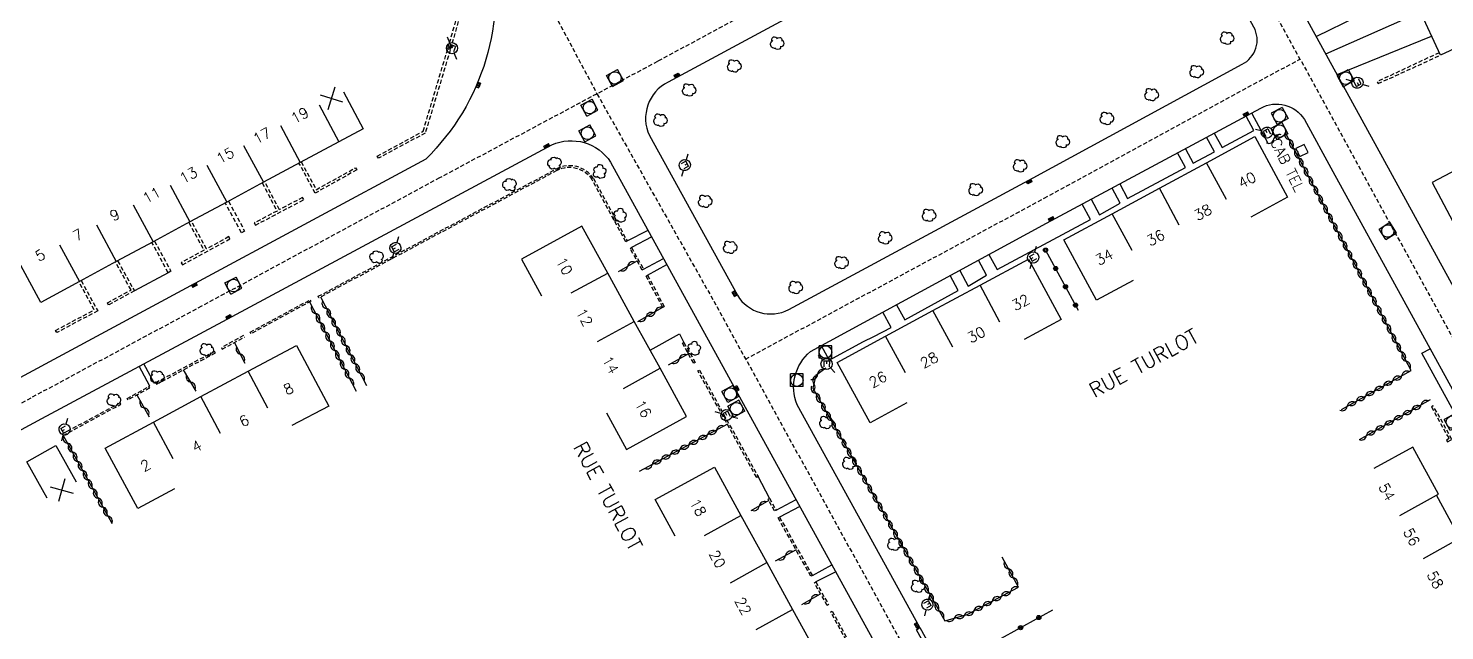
# Model space of a CAD drawing. Header units: millimetres. Extents: x 151000 to 152000, y 127000 to 128000.
# Drawn here: x 151141.9 to 151311.3, y 127366.7 to 127438.8 of the extents above; entities that cross this region are included whole.
import ezdxf
from ezdxf.enums import TextEntityAlignment as Align

# ---------------------------------------------------------------- set-up
doc = ezdxf.new("R2010")
doc.units = ezdxf.units.MM
doc.linetypes.add('DASHED', pattern=[0.75, 0.5, -0.25])
doc.layers.get('0').update_dxf_attribs({"linetype": 'CONTINUOUS'})
for name, color, linetype in [('W0001', 6, 'DASHED'), ('W0008', 7, 'CONTINUOUS'), ('W0100', 7, 'CONTINUOUS'), ('W0112', 1, 'DASHED'), ('W0300', 7, 'CONTINUOUS'), ('W0310', 3, 'CONTINUOUS'), ('W0322', 7, 'CONTINUOUS'), ('W0334', 7, 'CONTINUOUS'), ('W0400', 7, 'CONTINUOUS'), ('W0420', 7, 'CONTINUOUS'), ('W0471', 7, 'CONTINUOUS'), ('W0984', 7, 'CONTINUOUS'), ('W0989', 7, 'CONTINUOUS'), ('W0991', 7, 'CONTINUOUS'), ('W1102', 7, 'CONTINUOUS')]:
    doc.layers.add(name, color=color, linetype=linetype)
doc.styles.get("Standard").update_dxf_attribs({"font": 'romans.shx', "width": 0.85})

# ---------------------------------------------------------------- blocks, each defined once
blk = doc.blocks.new('t991o')
at = {"color": 0, "linetype": 'Continuous'}
for p, q in [((-1, 1), (1, -1)), ((-1, -1), (1, 1))]:
    blk.add_line(p, q, dxfattribs=at)
blk = doc.blocks.new('t310o')
at = {"color": 0, "linetype": 'Continuous'}
for centre, start, end in [((-0.5, 0.38), 216.8699, 323.1304), ((0.5, -0.37), 36.8699, 143.1303)]:
    blk.add_arc(centre, 0.625, start, end, dxfattribs=at)
blk = doc.blocks.new('t322o')
at = {"color": 0, "linetype": 'Continuous'}
for radius in [0.25, 0.15]:
    blk.add_circle((0, 0), radius, dxfattribs=at)
blk = doc.blocks.new('T420')
for p, q in [((0.75, 0.75), (-0.75, 0.75)), ((-0.75, 0.75), (-0.75, -0.75)), ((0.75, 0.75), (0.75, -0.75)), ((0.75, -0.75), (-0.75, -0.75))]:
    blk.add_line(p, q)
blk.add_ellipse((0, 0), major_axis=(-0.53, 0.53), ratio=1, start_param=3.926991, end_param=10.210176)
blk = doc.blocks.new('T471')
for p, q in [((-0.333334, 0.333334), (-0.333334, -0.333334)), ((-0.333334, 0.333334), (0.333334, 0.333334)), ((-0.333334, 0), (0, 0)), ((0.500001, 0.500001), (1.000002, 1.000002)), ((-0.500001, -0.500001), (-1.000002, -1.000002)), ((-0.333334, -0.333334), (0.333334, -0.333334))]:
    blk.add_line(p, q)
blk.add_ellipse((0, 0), major_axis=(0.471405, 0.471405), ratio=1, start_param=5.4977871438, end_param=11.780972451)
blk = doc.blocks.new('T400')
for p, q in [((-0.15, 0.3), (0.15, 0.3)), ((-0.15, -0.25), (-0.15, 0.3)), ((-0.15, 0.15), (0.15, 0.15)), ((-0.15, 0), (0.15, 0)), ((0.15, 0.3), (0.15, -0.25)), ((-0.15, -0.15), (0.15, -0.15)), ((-0.15, -0.25), (-0.15, -0.3)), ((-0.15, -0.3), (0.15, -0.3)), ((0.15, -0.3), (0.15, -0.25))]:
    blk.add_line(p, q)
blk = doc.blocks.new('T300')
for p, q in [((-0.8, 0.51), (-0.86, 0.34)), ((-0.86, 0.34), (-0.86, 0.17)), ((-0.86, 0.17), (-0.74, 0.06)), ((-0.69, 0.63), (-0.8, 0.51)), ((-0.8, -0.06), (-0.74, 0.06)), ((-0.74, 0.06), (-0.69, 0.11)), ((-0.57, 0.69), (-0.69, 0.63)), ((-0.46, 0.69), (-0.57, 0.69)), ((-0.29, 0.63), (-0.46, 0.69)), ((-0.29, 0.63), (-0.17, 0.74)), ((-0.23, 0.57), (-0.29, 0.63)), ((-0.17, 0.74), (-0.06, 0.8)), ((-0.06, 0.8), (0.06, 0.8)), ((0.06, 0.8), (0.23, 0.74)), ((0.23, 0.74), (0.34, 0.63)), ((0.34, 0.63), (0.4, 0.51)), ((0.46, 0.46), (0.34, 0.46)), ((0.4, 0.51), (0.4, 0.46)), ((0.57, 0.4), (0.46, 0.46)), ((0.57, 0.4), (0.69, 0.29)), ((0.69, 0.29), (0.74, 0.17)), ((0.74, 0.06), (0.69, -0.17)), ((0.74, 0.17), (0.74, 0.06)), ((-0.8, -0.17), (-0.8, -0.06)), ((-0.8, -0.23), (-0.8, -0.17)), ((-0.74, -0.34), (-0.8, -0.23)), ((-0.69, -0.4), (-0.74, -0.34)), ((-0.51, -0.46), (-0.69, -0.4)), ((-0.4, -0.46), (-0.51, -0.46)), ((-0.4, -0.46), (-0.34, -0.46)), ((-0.34, -0.46), (-0.34, -0.4)), ((-0.34, -0.51), (-0.34, -0.46)), ((-0.29, -0.63), (-0.34, -0.51)), ((-0.17, -0.74), (-0.29, -0.63)), ((-0.06, -0.8), (-0.17, -0.74)), ((0.06, -0.8), (-0.06, -0.8)), ((0.17, -0.74), (0.06, -0.8)), ((0.23, -0.69), (0.17, -0.74)), ((0.29, -0.46), (0.23, -0.46)), ((0.29, -0.63), (0.23, -0.69)), ((0.46, -0.4), (0.29, -0.46)), ((0.34, -0.51), (0.29, -0.63)), ((0.34, -0.51), (0.34, -0.46)), ((0.57, -0.34), (0.46, -0.4)), ((0.63, -0.29), (0.57, -0.34)), ((0.69, -0.17), (0.63, -0.29))]:
    blk.add_line(p, q)

msp = doc.modelspace()

# ---------------------------------------------------------------- linework, layer by layer
at = {"layer": 'W0001', "flags": 128}
msp.add_lwpolyline([(151146.85, 127707.28), (151156.5, 127689.58), (151174.43, 127656.51), (151193.89, 127620.65), (151202.22, 127605.41), (151214.95, 127581.99), (151235.44, 127544.13), (151254.98, 127508.15), (151273.88, 127473.16), (151279.44, 127461.77), (151291.15, 127440.4), (151300.62, 127423.1), (151316.66, 127393.82), (151328.77, 127371.66), (151340.49, 127350.33), (151354.56, 127324.55), (151355.07, 127323.65), (151362.45, 127310.13), (151379.03, 127279.95), (151395.09, 127250.56), (151404.3, 127233.76), (151420.53, 127204.03), (151432.69, 127181.89), (151448.22, 127153.48), (151471.44, 127111.33, -0.312028), (151470.5, 127102.12), (151454.72, 127090.03, -0.012305), (151451.55, 127087.7), (151445.72, 127083.73), (151435.12, 127076.64), (151407.27, 127058.24), (151388.21, 127045.67), (151365.47, 127030.62, 0.413856), (151363.36, 127021.31), (151365.8, 127016.86, -0.470795), (151364.51, 127013.3), (151363.54, 127012.79, 0.568033), (151363.4, 127006.09), (151373.18, 127000)], format="xyb", dxfattribs=at)
at = {"layer": 'W0001'}
for points in [[(151120.35, 127603.38, 0.092447), (151127.66, 127581.35), (151138.19, 127562.28), (151150.53, 127539.82), (151162.54, 127517.94), (151184.43, 127478.04), (151199.58, 127450.31), (151209.91, 127430.97), (151224.25, 127405.5), (151246.15, 127365.66), (151263.39, 127334.26), (151267.62, 127319.97), (151293.65, 127272.74)], [(151227.7, 127399.22), (151263.44, 127418.48), (151294.03, 127435.13, 0.427741)]]:
    msp.add_lwpolyline(points, format="xyb", dxfattribs=at)
msp.add_lwpolyline([(151276.92, 127466.94), (151243.39, 127449), (151217.14, 127434.83), (151191.06, 127420.9), (151162.59, 127405.54), (151142.15, 127394.55), (151119.7, 127382.38), (151079.6, 127360.64)], dxfattribs=at)
at = {"layer": 'W0008'}
for points in [[(151319.29, 127395.26), (151303.26, 127424.55), (151297.46, 127435.17), (151280.48, 127466.12), (151277.56, 127474.76), (151258.5, 127510.05), (151238.96, 127546.04)], [(151297.97, 127421.65), (151314.94, 127390.72)]]:
    msp.add_lwpolyline(points, dxfattribs=at)
for points in [[(151197.15, 127448.98, -0.257937), (151189.42, 127423.16), (151161.27, 127407.98), (151140.83, 127396.99), (151117.35, 127384.27), (151084.87, 127366.79, -0.152564), (151080.88, 127366.02, -0.220786), (151079.2, 127367.42), (151075.34, 127374.62), (151056.01, 127410.69), (151038.9, 127442.56), (151012.15, 127492.32), (151004.2, 127507.15), (151000, 127514.99)], [(151270.32, 127326.54), (151248.13, 127366.83), (151248.55, 127367.07), (151233.85, 127393.75, -0.325925), (151235.45, 127400.12), (151263.72, 127415.47), (151289.33, 127429.25, -0.398324), (151294.57, 127427.89), (151297.97, 127421.65)], [(151121.01, 127379.97), (151143.47, 127392.12), (151166.25, 127404.31), (151204.49, 127424.87, -0.366639), (151211.54, 127422.79), (151228.97, 127391.08), (151243.72, 127364.23)]]:
    msp.add_lwpolyline(points, format="xyb", dxfattribs=at)
msp.add_lwpolyline([(151288.51, 127438.95), (151276.82, 127460.32, 0.404065), (151272.93, 127461.66), (151244.7, 127446.56), (151218.42, 127432.38, 0.4051), (151216.18, 127425.96), (151226.71, 127406.85, 0.393315), (151232.86, 127405.14), (151262.12, 127420.91), (151287.1, 127434.51, 0.432505)], format="xyb", close=True, dxfattribs=at)
at = {"layer": 'W0100'}
for points in [[(151315.38, 127437.71), (151310.85, 127435.59), (151308.33, 127441), (151312.86, 127443.12)], [(151179.58, 127431.2), (151181.93, 127426.78), (151179.02, 127425.23), (151174.39, 127422.75), (151170, 127420.38), (151165.6, 127418.01), (151161.19, 127415.63), (151156.79, 127413.26), (151152.38, 127410.88), (151147.97, 127408.5), (151143.35, 127406), (151140.97, 127410.4)], [(151274.09, 127408.63), (151269.69, 127406.25), (151265.77, 127413.48), (151271.56, 127416.62), (151277.21, 127419.66), (151282.85, 127422.72), (151288.65, 127425.84), (151292.54, 127418.59), (151288.14, 127416.22)], [(151314.26, 127422.68), (151309.85, 127420.34), (151314.74, 127411.1), (151317.62, 127405.67), (151320.35, 127400.52), (151324.77, 127402.86)], [(151211.03, 127392.77), (151213.44, 127388.39), (151220.64, 127392.36), (151217.47, 127398.13), (151214.37, 127403.73), (151211.22, 127409.52), (151208.08, 127415.14), (151200.87, 127411.18), (151203.28, 127406.8)], [(151247, 127393.99), (151242.61, 127391.6), (151238.67, 127398.82), (151244.43, 127401.96), (151250.11, 127405.03), (151255.76, 127408.06), (151261.54, 127411.18), (151265.45, 127403.94), (151261.04, 127401.57)], [(151159.35, 127383.7), (151154.95, 127381.33), (151151.05, 127388.57), (151156.83, 127391.68), (151162.49, 127394.72), (151168.15, 127397.76), (151173.96, 127400.86), (151177.83, 127393.6), (151173.41, 127391.25)], [(151144.11, 127382.57), (151141.67, 127386.93), (151145.15, 127388.88), (151147.6, 127384.52)], [(151314.75, 127364.62), (151319.36, 127367.18), (151316.28, 127372.8), (151316.02, 127372.65), (151313.18, 127377.77), (151310.36, 127382.91), (151310.62, 127383.05), (151307.53, 127388.69), (151302.88, 127386.14)], [(151219.28, 127378.02), (151216.88, 127382.41), (151223.98, 127386.29), (151227.14, 127380.51), (151230.25, 127374.86), (151233.32, 127369.25), (151236.49, 127363.47), (151229.39, 127359.59), (151226.99, 127363.97)]]:
    msp.add_lwpolyline(points, dxfattribs=at)
msp.add_lwpolyline([(151294.03, 127423.45), (151295.02, 127423.94), (151294.54, 127424.91), (151293.55, 127424.42)], close=True, dxfattribs=at)
at = {"layer": 'W0112'}
for points in [[(151190.34, 127455.85), (151195.36, 127446.85), (151192.35, 127436.25), (151189.36, 127426.27), (151183.76, 127423.26), (151183.62, 127423.52), (151189.11, 127426.48), (151192.06, 127436.34), (151195.04, 127446.81), (151190.08, 127455.7)], [(151214.05, 127412.56), (151215.48, 127409.97), (151215.31, 127409.87), (151213.87, 127412.47)], [(151217.79, 127405.41), (151215.78, 127409.16), (151215.95, 127409.25), (151217.96, 127405.51)], [(151168.42, 127402.45), (151175.58, 127406.31), (151175.67, 127406.14), (151168.52, 127402.27)], [(151220.32, 127401.22), (151221.65, 127398.81), (151221.48, 127398.72), (151220.15, 127401.13)], [(151164.14, 127400.13), (151157.1, 127396.38), (151157.19, 127396.2), (151164.24, 127399.96)], [(151229.02, 127385.05), (151221.99, 127397.8), (151222.16, 127397.89), (151229.2, 127385.15)], [(151153.69, 127394.49), (151156.25, 127395.9), (151156.35, 127395.72), (151153.79, 127394.32)], [(151146.03, 127390.07), (151152.94, 127393.81), (151152.85, 127393.98), (151145.94, 127390.25)], [(151309.77, 127393.49), (151311.87, 127389.7), (151311.56, 127389.53), (151311.68, 127389.31), (151312.21, 127389.6), (151309.99, 127393.61)], [(151230.55, 127382.56), (151231.34, 127381.14), (151231.17, 127381.04), (151230.38, 127382.47)], [(151231.76, 127380.31), (151235.68, 127373.33), (151235.5, 127373.23), (151231.58, 127380.22)], [(151237.45, 127369.73), (151235.92, 127372.45), (151236.09, 127372.55), (151237.62, 127369.83)], [(151242.24, 127360.95), (151237.89, 127368.97), (151238.07, 127369.06), (151242.42, 127361.05)]]:
    msp.add_lwpolyline(points, close=True, dxfattribs=at)
for points in [[(151310.71, 127435.89), (151303.26, 127432.41), (151303.39, 127432.19), (151310.85, 127435.59)], [(151174.52, 127422.82), (151176.32, 127419.49), (151181.02, 127422.12), (151181.16, 127421.86), (151176.2, 127419.08), (151174.25, 127422.68)], [(151169.85, 127420.3), (151171.62, 127416.94), (151168.89, 127415.51), (151169.03, 127415.24), (151174.83, 127418.3), (151174.69, 127418.56), (151171.91, 127417.1), (151170.14, 127420.45)], [(151165.81, 127418.12), (151167.74, 127414.54), (151167.36, 127414.33), (151165.42, 127417.92)], [(151161.07, 127415.56), (151162.89, 127412.25), (151160.15, 127410.74), (151160.3, 127410.48), (151165.99, 127413.61), (151165.84, 127413.87), (151163.18, 127412.41), (151161.36, 127415.72)], [(151156.96, 127413.35), (151158.92, 127409.73), (151158.61, 127409.55), (151156.65, 127413.18)], [(151152.55, 127410.97), (151154.56, 127407.38), (151151.46, 127405.69), (151151.32, 127405.96), (151154.15, 127407.5), (151152.28, 127410.83)], [(151148.17, 127408.61), (151150.17, 127405), (151145.27, 127402.38), (151145.13, 127402.64), (151149.76, 127405.12), (151147.91, 127408.47)], [(151167.62, 127402.04), (151164.98, 127400.6), (151165.07, 127400.42), (151167.72, 127401.86)]]:
    msp.add_lwpolyline(points, dxfattribs=at)
msp.add_lwpolyline([(151213.35, 127413.26), (151209.34, 127420.68, 0.385183), (151205.1, 127421.78), (151176.64, 127406.55), (151176.55, 127406.73), (151205.03, 127421.97, -0.385183), (151209.49, 127420.82), (151213.53, 127413.36)], format="xyb", close=True, dxfattribs=at)
at = {"layer": 'W0310'}
for points in [[(151299, 127393.19), (151307.32, 127397.86), (151292.29, 127426.31)], [(151212.48, 127409.69), (151214.7, 127410.97)], [(151175.51, 127406.05), (151181.09, 127395.37)], [(151176.81, 127406.65), (151182.33, 127396.04)], [(151217.96, 127405.51), (151214.75, 127403.68)], [(151167.82, 127398.68), (151166.52, 127401.21)], [(151220.85, 127399.85), (151218.42, 127398.49)], [(151161.96, 127395.37), (151160.45, 127397.94)], [(151237.31, 127398.12), (151236.11, 127397.25), (151235.73, 127395.72), (151251.53, 127367.89), (151254.21, 127368.65), (151260.34, 127371.92), (151258.4, 127375.5)], [(151156.38, 127392.28), (151154.87, 127394.91)], [(151309.62, 127394.35), (151301.11, 127389.57)], [(151225.51, 127391.41), (151214.95, 127385.77)], [(151146.03, 127390.07), (151151.8, 127379.64)], [(151230.48, 127382.28), (151228.34, 127381.05)], [(151233.73, 127376.39), (151231.23, 127375.02)], [(151234.44, 127369.86), (151236.67, 127371.11)]]:
    msp.add_lwpolyline(points, dxfattribs=at)
at = {"layer": 'W0322'}
for points in [[(151263.59, 127412.26), (151267.51, 127405.06)], [(151254.04, 127363.44), (151264.44, 127369.2)]]:
    msp.add_lwpolyline(points, dxfattribs=at)
at = {"layer": 'W0334'}
for points in [[(151297.13, 127435.76), (151306.71, 127439.98), (151305.5, 127442.49), (151296.01, 127437.81)], [(151298.5, 127433.27), (151309.78, 127437.88)], [(151283.78, 127426.27), (151284.72, 127424.53), (151288.52, 127426.57), (151287.58, 127428.31)], [(151288.26, 127428.62), (151290.13, 127425.15)], [(151280.32, 127424.4), (151281.26, 127422.65), (151283.79, 127424.03), (151282.85, 127425.77)], [(151272.47, 127420.18), (151273.41, 127418.43), (151280.33, 127422.14), (151279.38, 127423.9)], [(151269.06, 127418.35), (151270.05, 127416.5), (151272.52, 127417.86), (151271.54, 127419.68)], [(151256.81, 127411.72), (151257.78, 127409.92), (151268.98, 127415.92), (151267.98, 127417.77)], [(151213.53, 127413.36), (151216.02, 127414.64)], [(151216.46, 127413.83), (151214.05, 127412.56)], [(151215.48, 127409.97), (151217.88, 127411.25)], [(151215.95, 127409.25), (151218.26, 127410.55)], [(151253.32, 127409.83), (151254.33, 127407.95), (151256.53, 127409.26), (151255.57, 127411.05)], [(151158.61, 127409.55), (151154.56, 127407.38)], [(151245.76, 127405.73), (151246.74, 127403.91), (151253.14, 127407.41), (151252.17, 127409.21)], [(151236.75, 127400.83), (151237.7, 127399.07), (151241.79, 127401.32), (151243.04, 127401.9), (151245.12, 127403), (151244.13, 127404.84)], [(151216.28, 127400.27), (151219.8, 127402.22), (151220.32, 127401.22)], [(151312.21, 127389.6), (151313.8, 127390.46), (151308.6, 127399.93), (151309.61, 127400.45)], [(151157.1, 127396.38), (151156.95, 127396.29), (151155.69, 127398.66)], [(151156.25, 127395.9), (151156.4, 127395.98), (151155.14, 127398.36)], [(151231.34, 127381.14), (151233.74, 127382.4)], [(151234.18, 127381.59), (151231.76, 127380.31)], [(151235.68, 127373.33), (151238.02, 127374.61)], [(151238.48, 127373.77), (151236.09, 127372.55)]]:
    msp.add_lwpolyline(points, dxfattribs=at)
at = {"layer": 'W0334', "flags": 128}
msp.add_lwpolyline([(151230.55, 127382.56), (151229.2, 127385.15)], dxfattribs=at)
at = {"layer": 'W0334'}
msp.add_lwpolyline([(151248.55, 127367.07), (151270.76, 127326.78), (151296.42, 127280.14, -0.983758), (151285.64, 127274.82), (151261.87, 127317.9, 0.379446), (151256.06, 127319.31), (151244.75, 127313.18), (151226.71, 127303.3), (151210.14, 127294.25, -0.385903), (151207.44, 127295.39), (151204, 127301.65, -0.304707), (151204.48, 127303.72), (151216.62, 127310.33, 0.391134), (151217.91, 127316.07), (151205.2, 127339.47, 0.408021), (151198.45, 127341.68), (151180.13, 127331.6), (151179.89, 127332.04)], format="xyb", dxfattribs=at)
at = {"layer": 'W1102'}
for p, q in [((151176.67, 127429.65), (151179.02, 127425.23)), ((151172.03, 127427.16), (151174.39, 127422.75)), ((151167.62, 127424.77), (151170, 127420.38)), ((151163.23, 127422.41), (151165.6, 127418.01)), ((151285.24, 127418.32), (151282.85, 127422.72)), ((151158.82, 127420.03), (151161.19, 127415.63)), ((151279.58, 127415.25), (151277.21, 127419.66)), ((151154.42, 127417.66), (151156.79, 127413.26)), ((151273.94, 127412.22), (151271.56, 127416.62)), ((151150.01, 127415.28), (151152.38, 127410.88)), ((151145.6, 127412.9), (151147.97, 127408.5)), ((151206.83, 127407.13), (151211.22, 127409.52)), ((151258.12, 127403.65), (151255.76, 127408.06)), ((151209.99, 127401.32), (151214.37, 127403.73)), ((151252.48, 127400.63), (151250.11, 127405.03)), ((151246.83, 127397.57), (151244.43, 127401.96)), ((151170.52, 127393.36), (151168.15, 127397.76)), ((151213.09, 127395.71), (151217.47, 127398.13)), ((151164.86, 127390.32), (151162.49, 127394.72)), ((151159.2, 127387.28), (151156.83, 127391.68)), ((151305.98, 127380.49), (151310.36, 127382.91)), ((151222.76, 127378.11), (151227.14, 127380.51)), ((151308.8, 127375.36), (151313.18, 127377.77)), ((151225.87, 127372.45), (151230.25, 127374.86)), ((151228.94, 127366.85), (151233.32, 127369.25))]:
    msp.add_line(p, q, dxfattribs=at)

# ---------------------------------------------------------------- block references
at = {"layer": 'W0300'}
for p, rotation in [((151231.37, 127437.04), 208.355224408245), ((151285.21, 127437.64), 208.355224408245), ((151226.24, 127434.31), 208.355224408245), ((151281.57, 127433.63), 208.355224408245), ((151220.84, 127431.44), 208.355224408245), ((151276.18, 127430.87), 208.355224408245), ((151270.83, 127428.02), 208.355224408245), ((151217.4, 127427.83), 208.355224408245), ((151265.55, 127425.26), 208.355224408245), ((151204.92, 127422.63), 28.2110155882575), ((151210.22, 127421.54), 298.402665337515), ((151260.44, 127422.36), 208.355224408245), ((151199.54, 127420.07), 28.2110155882575), ((151222.76, 127418.11), 208.355224408245), ((151255.12, 127419.51), 208.355224408245), ((151212.65, 127416.29), 298.402665337515), ((151249.55, 127416.44), 208.355224408245), ((151244.29, 127413.74), 208.355224408245), ((151183.64, 127411.41), 28.2110155882575), ((151225.75, 127412.6), 208.355224408245), ((151239.08, 127410.78), 208.355224408245), ((151233.58, 127407.8), 208.355224408245), ((151163.12, 127400.34), 208.451332366074), ((151221.52, 127400.37), 298.88073722788), ((151157.2, 127397.08), 208.451332366074), ((151152, 127394.32), 208.451332366074), ((151237.26, 127391.64), 210.128588479578), ((151240.01, 127386.75), 210.128588479578), ((151245.41, 127377.05), 210.128588479578), ((151248.24, 127372.04), 210.128588479578)]:
    msp.add_blockref('T300', p, dxfattribs=dict(at, rotation=rotation))
at = {"layer": 'W0310'}
for p, rotation in [((151290.91, 127425.57), 208.2603016353452), ((151292.73, 127425.49), 117.843137331893), ((151293.31, 127424.39), 117.843137331893), ((151293.9, 127423.28), 117.843137331893), ((151294.48, 127422.18), 117.843137331893), ((151295.06, 127421.07), 117.843137331893), ((151295.65, 127419.96), 117.843137331893), ((151296.23, 127418.86), 117.843137331893), ((151296.81, 127417.75), 117.843137331893), ((151297.4, 127416.65), 117.843137331893), ((151297.98, 127415.54), 117.843137331893), ((151298.57, 127414.44), 117.843137331893), ((151299.15, 127413.33), 117.843137331893), ((151299.73, 127412.23), 117.843137331893), ((151213.57, 127410.31), 30.0286217834413), ((151300.32, 127411.12), 117.843137331893), ((151300.9, 127410.02), 117.843137331893), ((151301.48, 127408.91), 117.843137331893), ((151302.07, 127407.81), 117.843137331893), ((151302.65, 127406.7), 117.843137331893), ((151176.23, 127404.67), 297.6082388564969), ((151177.52, 127405.28), 297.508905846881), ((151216.88, 127404.89), 209.563515019234), ((151303.24, 127405.6), 117.843137331893), ((151303.82, 127404.49), 117.843137331893), ((151176.81, 127403.56), 297.6082388564969), ((151178.1, 127404.17), 297.508905846881), ((151178.68, 127403.06), 297.508905846881), ((151215.79, 127404.27), 209.563515019234), ((151304.4, 127403.39), 117.843137331893), ((151177.39, 127402.45), 297.6082388564969), ((151177.96, 127401.35), 297.6082388564969), ((151179.26, 127401.95), 297.508905846881), ((151304.99, 127402.28), 117.843137331893), ((151305.57, 127401.17), 117.843137331893), ((151167.25, 127399.79), 117.14372008915), ((151178.54, 127400.24), 297.6082388564969), ((151179.83, 127400.84), 297.508905846881), ((151180.41, 127399.74), 297.508905846881), ((151306.16, 127400.07), 117.843137331893), ((151179.12, 127399.13), 297.6082388564969), ((151179.7, 127398.02), 297.6082388564969), ((151180.99, 127398.63), 297.508905846881), ((151219.75, 127399.23), 209.03610368669), ((151306.74, 127398.96), 117.843137331893), ((151161.32, 127396.45), 120.532330795415), ((151180.28, 127396.92), 297.6082388564969), ((151181.57, 127397.52), 297.508905846881), ((151236.3, 127397.38), 215.9098314555411), ((151235.86, 127396.26), 255.821898509783), ((151305.14, 127396.64), 209.284189933757), ((151306.23, 127397.25), 209.284189933757), ((151236.07, 127395.12), 299.581205083041), ((151301.87, 127394.8), 209.284189933757), ((151302.96, 127395.41), 209.284189933757), ((151304.05, 127396.02), 209.284189933757), ((151155.76, 127393.37), 119.736522828961), ((151236.69, 127394.03), 299.581205083041), ((151237.31, 127392.94), 299.581205083041), ((151299.69, 127393.58), 209.284189933757), ((151300.78, 127394.19), 209.284189933757), ((151307.44, 127393.12), 209.284189933757), ((151308.53, 127393.73), 209.284189933757), ((151237.92, 127391.86), 299.581205083041), ((151304.16, 127391.29), 209.284189933757), ((151305.25, 127391.9), 209.284189933757), ((151306.35, 127392.51), 209.284189933757), ((151146.54, 127389.16), 298.906378916755), ((151222.03, 127389.55), 208.12428508197), ((151223.13, 127390.14), 208.12428508197), ((151224.23, 127390.73), 208.12428508197), ((151238.54, 127390.77), 299.581205083041), ((151239.16, 127389.68), 299.581205083041), ((151301.98, 127390.07), 209.284189933757), ((151303.07, 127390.68), 209.284189933757), ((151147.15, 127388.06), 298.906378916755), ((151218.72, 127387.79), 208.12428508197), ((151219.82, 127388.38), 208.12428508197), ((151220.92, 127388.96), 208.12428508197), ((151239.77, 127388.59), 299.581205083041), ((151240.39, 127387.51), 299.581205083041), ((151147.75, 127386.97), 298.906378916755), ((151148.35, 127385.87), 298.906378916755), ((151216.52, 127386.61), 208.12428508197), ((151217.62, 127387.2), 208.12428508197), ((151241.01, 127386.42), 299.581205083041), ((151148.96, 127384.78), 298.906378916755), ((151241.63, 127385.33), 299.581205083041), ((151242.24, 127384.25), 299.581205083041), ((151149.56, 127383.68), 298.906378916755), ((151150.17, 127382.59), 298.906378916755), ((151242.86, 127383.16), 299.581205083041), ((151150.77, 127381.5), 298.906378916755), ((151229.32, 127381.62), 210.000823758233), ((151243.48, 127382.07), 299.581205083041), ((151244.09, 127380.98), 299.581205083041), ((151151.38, 127380.4), 298.906378916755), ((151244.71, 127379.9), 299.581205083041), ((151245.33, 127378.81), 299.581205083041), ((151245.94, 127377.72), 299.581205083041), ((151246.56, 127376.64), 299.581205083041), ((151232.46, 127375.7), 208.770019209698), ((151247.18, 127375.55), 299.581205083041), ((151247.8, 127374.46), 299.581205083041), ((151259.15, 127374.12), 118.424503320833), ((151248.41, 127373.37), 299.581205083041), ((151249.03, 127372.29), 299.581205083041), ((151259.74, 127373.02), 118.424503320833), ((151249.65, 127371.2), 299.581205083041), ((151258.31, 127370.84), 28.1133982732313), ((151259.42, 127371.43), 28.1133982732313), ((151235.53, 127370.47), 29.32400098101894), ((151250.26, 127370.11), 299.581205083041), ((151250.88, 127369.03), 299.581205083041), ((151256.11, 127369.66), 28.1133982732313), ((151257.21, 127370.25), 28.1133982732313), ((151252.67, 127368.21), 15.82248490941071), ((151253.88, 127368.55), 15.82248490941071), ((151255.01, 127369.07), 28.1133982732313)]:
    msp.add_blockref('t310o', p, dxfattribs=dict(at, rotation=rotation))
at = {"layer": 'W0322'}
for p, rotation in [((151263.59, 127412.26), 298.532166017477), ((151264.79, 127410.06), 298.532166017477), ((151265.98, 127407.87), 298.532166017477), ((151267.18, 127405.67), 298.532166017477), ((151262.78, 127368.28), 28.9783191548314), ((151260.6, 127367.07), 28.9783191548314)]:
    msp.add_blockref('t322o', p, dxfattribs=dict(at, rotation=rotation))
at = {"layer": 'W0400'}
for p, rotation in [((151219.45, 127433.18), 298.355224408245), ((151195.71, 127432.03), 337.743993332252), ((151287.57, 127428.53), 118.3122300238849), ((151203.9, 127424.73), 118.2680302751608), ((151261.65, 127420.45), 118.3122300238849), ((151264.27, 127416), 118.3122300238849), ((151161.73, 127408.06), 298.341022785746), ((151226.37, 127407.05), 28.85422980669502), ((151165.82, 127404.28), 298.341022785746), ((151226.64, 127395.71), 28.80183729811799), ((151248.19, 127367.35), 28.856327087046)]:
    msp.add_blockref('T400', p, dxfattribs=dict(at, rotation=rotation))
at = {"layer": 'W0420'}
for p, rotation in [((151212.06, 127432.86), 208.355224408245), ((151299.51, 127432.84), 118.64252842842), ((151209.01, 127429.31), 208.355224408245), ((151291.59, 127428.33), 28.3122300238849), ((151291.57, 127426.5), 28.3122300238849), ((151208.77, 127426.25), 208.355224408245), ((151304.55, 127414.55), 212.7043478087199), ((151166.41, 127408.02), 208.341022785746), ((151237.26, 127400.06), 269.59676136491), ((151233.82, 127396.69), 269.59676136491), ((151225.87, 127395.03), 298.801837298118), ((151226.6, 127393.28), 298.801837298118), ((151312.29, 127391.68), 298.647410504572)]:
    msp.add_blockref('T420', p, dxfattribs=dict(at, rotation=rotation))
at = {"layer": 'W0471'}
for p, rotation in [((151192.56, 127436.43), 247.743993332252), ((151300.92, 127432.29), 118.64252842842), ((151290.07, 127426.32), 298.867556922682), ((151220.42, 127422.44), 208.355224408245), ((151185.78, 127412.52), 28.2110155882575), ((151262.11, 127411.38), 28.34365287717139), ((151237.38, 127398.63), 269.59676136491), ((151225.41, 127392.52), 298.801837298118), ((151146.2, 127390.79), 29.2873934948912), ((151249.45, 127369.84), 210.128588479578)]:
    msp.add_blockref('T471', p, dxfattribs=dict(at, rotation=rotation))
at = {"layer": 'W0991'}
for p, rotation in [((151178.12, 127430.42), 297.9791385908924), ((151145.85, 127383.54), 299.2873934946869)]:
    msp.add_blockref('t991o', p, dxfattribs=dict(at, rotation=rotation))

# ---------------------------------------------------------------- texts
at = {"layer": 'W0984'}
msp.add_text('CAB TEL', height=1.25, rotation=296.3685, dxfattribs=at).set_placement((151292.53, 127422.46), align=Align.MIDDLE)
at = {"layer": 'W0989'}
for rotation, p in [(28.4648, (151275.34, 127398.74)), (298.4648, (151211.21, 127382.8))]:
    msp.add_text('RUE TURLOT', height=1.75, rotation=rotation, dxfattribs=at).set_placement(p, align=Align.MIDDLE)
at = {"layer": 'W0991'}
for s, rotation, p in [('19', 28.2025, (151174.35, 127428.4)), ('17', 28.4107, (151169.82, 127425.97)), ('15', 28.2774, (151165.42, 127423.59)), ('13', 28.3495, (151161.02, 127421.22)), ('40', 28.4827, (151287.71, 127420.65)), ('11', 28.3496, (151156.62, 127418.85)), ('38', 28.4821, (151282.41, 127416.79)), ('9', 28.3133, (151152.21, 127416.47)), ('7', 28.335, (151147.8, 127414.09)), ('36', 28.2625, (151276.76, 127413.74)), ('5', 28.4325, (151143.28, 127411.65)), ('34', 28.4741, (151270.62, 127411.43)), ('10', 298.557, (151206.01, 127410.34)), ('32', 28.2148, (151260.6, 127406)), ('12', 298.5607, (151208.41, 127404.22)), ('30', 28.2148, (151255.3, 127402.14)), ('14', 298.9124, (151211.54, 127398.52)), ('28', 28.3853, (151249.66, 127399.1)), ('26', 28.5946, (151243.52, 127396.78)), ('8', 28.2825, (151173, 127395.67)), ('16', 298.8318, (151215.45, 127393.26)), ('6', 28.282, (151167.69, 127391.84)), ('4', 28.2551, (151162.03, 127388.8)), ('2', 28.2905, (151155.89, 127386.5)), ('54', 298.779, (151304.43, 127383.31)), ('18', 298.6768, (151222.01, 127381.46)), ('56', 298.779, (151307.39, 127377.92)), ('20', 298.8613, (151224.31, 127375.28)), ('58', 298.9949, (151310.22, 127372.8)), ('22', 298.6736, (151227.4, 127369.65))]:
    msp.add_text(s, height=1.25, rotation=rotation, dxfattribs=at).set_placement(p, align=Align.MIDDLE)

doc.saveas('drawing.dxf')
